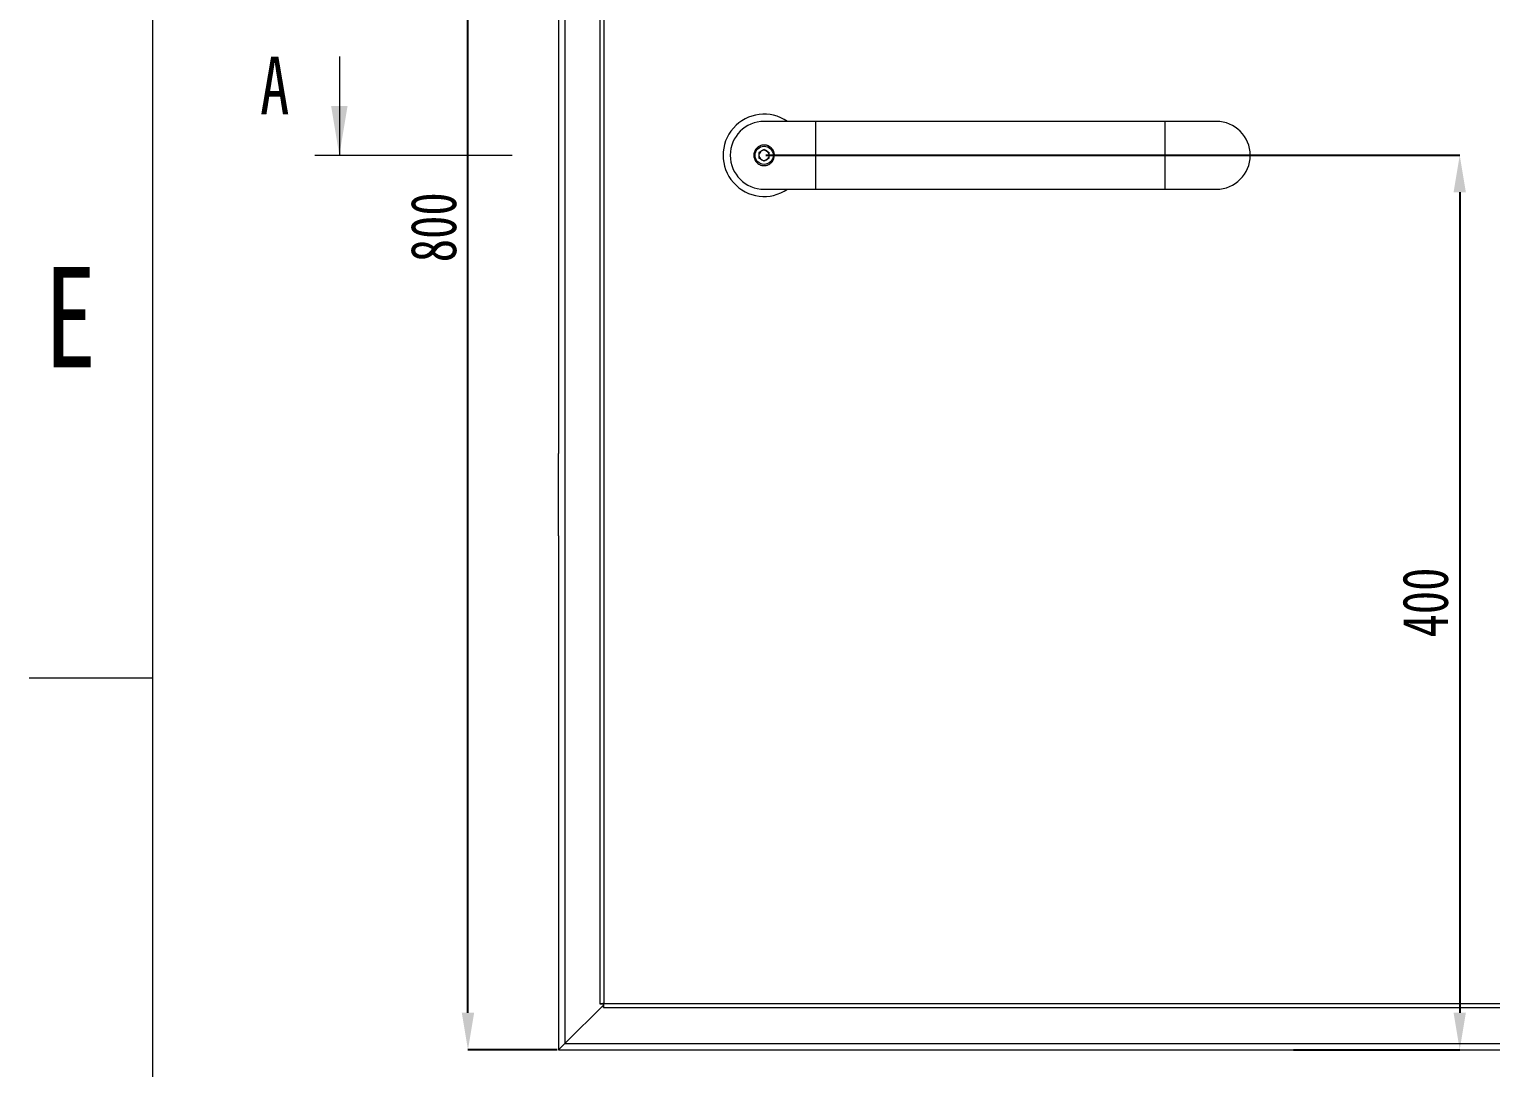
# Model space of a CAD drawing. Header units: millimetres. Extents: x 1498 to 4821, y -76 to 2271.
# Drawn here: x 1498 to 2209, y 1308 to 1813 of the extents above; entities that cross this region are included whole.
import ezdxf

# ---------------------------------------------------------------- set-up
doc = ezdxf.new("R2010")
doc.units = ezdxf.units.MM
doc.header["$PDSIZE"] = -1
doc.styles.add('SLDTEXTSTYLE0', font='TXT', dxfattribs={"width": 0.75})
doc.dimstyles.new('SLDDIMSTYLE0', dxfattribs={"dimscale": 12, "dimtxt": 1.852083, "dimasz": 1.5, "dimexe": 0, "dimexo": 0.0625, "dimgap": 0.463021, "dimtad": 1, "dimdec": 0, "dimrnd": 1e-09, "dimzin": 12, "dimdsep": 46, "dimtxsty": 'SLDTEXTSTYLE0', "dimcen": 0.09, "dimadec": 0, "dimazin": 3, "dimtfac": 1, "dimtdec": 0, "dimtofl": 0, "dimtmove": 0, "dimatfit": 3, "dimfxl": 1, "dimfrac": 2, "dimtolj": 1, "dimtzin": 12, "dimarcsym": 0})

# ---------------------------------------------------------------- blocks, each defined once
blk = doc.blocks.new('*D201')
at = {"color": 0, "lineweight": -2, "transparency": 16777216}
for p, q in [((1754.71, 2116.79), (1711.35, 2116.79)), ((1711.35, 1334.79), (1711.35, 2098.79)), ((1754.71, 1316.79), (1711.35, 1316.79))]:
    blk.add_line(p, q, dxfattribs=at)
at = {"color": 0, "transparency": 16777216}
for points in [[(1708.35, 2098.79), (1714.35, 2098.79), (1711.35, 2116.79)], [(1708.35, 1334.79), (1714.35, 1334.79), (1711.35, 1316.79)]]:
    blk.add_solid(points, dxfattribs=at)
at = {"layer": 'Defpoints', "color": 0, "transparency": 16777216}
for p in [(1711.35, 2116.79), (1755.46, 2116.79), (1755.46, 1316.79)]:
    blk.add_point(p, dxfattribs=at)
at = {"color": 0, "transparency": 16777216, "insert": (1694.68, 1716.79), "char_height": 22.225, "attachment_point": 5, "rotation": 90, "style": 'SLDTEXTSTYLE0'}
blk.add_mtext('\\A1;800', dxfattribs=at)
blk = doc.blocks.new('*D204')
at = {"color": 0, "lineweight": -2, "transparency": 16777216}
for p, q in [((1856.21, 1751.79), (2193.9, 1751.79)), ((2193.9, 1733.79), (2193.9, 1334.79)), ((2113.01, 1316.79), (2193.9, 1316.79))]:
    blk.add_line(p, q, dxfattribs=at)
at = {"color": 0, "transparency": 16777216}
for points in [[(2190.9, 1733.79), (2196.9, 1733.79), (2193.9, 1751.79)], [(2190.9, 1334.79), (2196.9, 1334.79), (2193.9, 1316.79)]]:
    blk.add_solid(points, dxfattribs=at)
at = {"layer": 'Defpoints', "color": 0, "transparency": 16777216}
for p in [(1855.46, 1751.79), (2112.26, 1316.79), (2193.9, 1316.79)]:
    blk.add_point(p, dxfattribs=at)
at = {"color": 0, "transparency": 16777216, "insert": (2177.23, 1534.29), "char_height": 22.225, "attachment_point": 5, "rotation": 90, "style": 'SLDTEXTSTYLE0'}
blk.add_mtext('\\A1;400', dxfattribs=at)

msp = doc.modelspace()

# ---------------------------------------------------------------- linework, layer by layer
at = {"lineweight": 18}
for p, q in [((1557.93, 2206.15), (1557.93, -11.73)), ((1758.46, 2113.79), (1758.46, 1319.79)), ((1775.46, 2104.38), (1775.46, 1339.2)), ((1777.4, 2104.35), (1777.4, 1339.23)), ((1755.46, 1826.79), (1755.46, 1606.79)), ((1648.77, 1799.79), (1648.77, 1751.79)), ((1880.46, 1768.29), (1855.46, 1768.29)), ((2050.46, 1768.29), (1880.46, 1768.29)), ((1880.46, 1768.29), (1880.46, 1751.79)), ((2075.46, 1768.29), (2050.46, 1768.29)), ((2050.46, 1768.29), (2050.46, 1751.79)), ((1636.77, 1751.79), (1732.82, 1751.79)), ((1855.46, 1754.69), (1852.95, 1753.24)), ((1852.95, 1753.24), (1852.95, 1750.34)), ((1855.46, 1748.89), (1852.95, 1750.34)), ((1855.46, 1754.69), (1857.97, 1753.24)), ((1857.97, 1750.34), (1855.46, 1748.89)), ((1857.97, 1750.34), (1857.97, 1753.24)), ((1880.46, 1751.79), (1880.46, 1735.29)), ((2050.46, 1751.79), (2050.46, 1735.29)), ((1855.46, 1735.29), (1880.46, 1735.29)), ((1880.46, 1735.29), (2050.46, 1735.29)), ((2050.46, 1735.29), (2075.46, 1735.29)), ((1755.46, 1603.79), (1755.46, 1606.79)), ((1755.46, 1569.79), (1755.46, 1603.79)), ((1755.46, 1566.79), (1755.46, 1569.79)), ((1755.46, 1566.79), (1755.46, 1316.79)), ((1777.38, 1338.71), (1758.46, 1319.79)), ((1775.46, 1339.2), (1776.66, 1339.2)), ((1776.66, 1339.21), (1776.66, 1339.2)), ((1776.66, 1339.2), (1777.4, 1339.2)), ((1777.37, 1337.29), (1777.37, 1338.49)), ((1777.37, 1337.29), (2533.55, 1337.29)), ((1777.4, 1339.23), (2533.52, 1339.23)), ((1758.46, 1319.79), (1755.46, 1316.79)), ((1755.46, 1316.79), (1758.46, 1319.79)), ((1755.46, 1316.79), (2555.46, 1316.79)), ((1758.46, 1319.79), (2552.46, 1319.79))]:
    msp.add_line(p, q, dxfattribs=at)
at = {"linetype": 'Continuous', "lineweight": 18}
msp.add_line((1557.93, 1497.55), (1497.88, 1497.55), dxfattribs=at)
at = {"lineweight": 18}
msp.add_circle((1855.46, 1751.79), 4.4, dxfattribs=at)
for centre, radius, start, end in [((1855.46, 1751.79), 20, 55.58849, 304.41151), ((1855.46, 1751.79), 16.5, 90, 180), ((2075.46, 1751.79), 16.5, 0, 90), ((1855.46, 1751.79), 5, 71.76728, 288.23272), ((1855.46, 1751.79), 16.5, 180, 270), ((1855.46, 1751.79), 2.51, 120, 180), ((1855.46, 1751.79), 2.51, 180, 240), ((1855.46, 1751.79), 2.51, 60, 120), ((1855.46, 1751.79), 2.51, 240, 300), ((1855.46, 1751.79), 2.51, 0, 60), ((1855.46, 1751.79), 2.51, 300, 0), ((2075.46, 1751.79), 16.5, 270, 0)]:
    msp.add_arc(centre, radius, start, end, dxfattribs=at)
msp.add_open_spline([(1858.88, 1755.43), (1859.22, 1755.06), (1859.84, 1754.37), (1860.39, 1752.97), (1860.52, 1751.56), (1860.27, 1750.24), (1859.67, 1748.95), (1858.55, 1747.72), (1856.89, 1746.87), (1854.86, 1746.68), (1852.97, 1747.3), (1851.5, 1748.57), (1850.65, 1750.08), (1850.38, 1751.73), (1850.6, 1753.24), (1851.22, 1754.56), (1852.19, 1755.67), (1853.53, 1756.5), (1855.19, 1756.88), (1857.11, 1756.7), (1858.27, 1755.87), (1858.88, 1755.43)], degree=3, knots=[0, 0, 0, 0, 0.0492527, 0.089657, 0.1302752, 0.1661291, 0.2028435, 0.2567115, 0.3263169, 0.3968891, 0.4729656, 0.524775, 0.5768746, 0.6220634, 0.6630929, 0.7039008, 0.7475404, 0.7968993, 0.8549359, 0.9236233, 1, 1, 1, 1], dxfattribs=at)
for points in [[(1777.4, 1339.23), (1777.14, 1339.22), (1776.63, 1339.22), (1775.99, 1339.21), (1775.55, 1339.2), (1775.49, 1339.2), (1775.46, 1339.2)], [(1777.37, 1337.29), (1777.37, 1337.32), (1777.37, 1337.38), (1777.38, 1337.82), (1777.39, 1338.46), (1777.39, 1338.97), (1777.4, 1339.23)]]:
    msp.add_open_spline(points, degree=3, dxfattribs=at)
msp.add_solid([(1648.77, 1751.79), (1652.77, 1775.79), (1644.77, 1775.79)], dxfattribs=at)

# ---------------------------------------------------------------- texts
at = {"lineweight": 18, "insert": (1610.19, 1799.79), "char_height": 28, "attachment_point": 1, "style": 'SLDTEXTSTYLE0'}
msp.add_mtext('A', dxfattribs=at)
at = {"linetype": 'Continuous', "lineweight": 18, "insert": (1517.98, 1697.53), "char_height": 48.81, "attachment_point": 2, "style": 'SLDTEXTSTYLE0'}
msp.add_mtext('E', dxfattribs=at)

# ---------------------------------------------------------------- dimensions: what is measured, and where the dimension line sits
dim = msp.add_linear_dim(base=(1711.35, 2116.79), p1=(1755.46, 1316.79), p2=(1755.46, 2116.79), angle=90, dimstyle='SLDDIMSTYLE0')
dim.commit()
dim.dimension.update_dxf_attribs({"geometry": '*D201', "text_midpoint": (1694.68, 1716.79)})
dim = msp.add_linear_dim(base=(2193.9, 1316.79), p1=(1855.46, 1751.79), p2=(2112.26, 1316.79), angle=90, text='400', dimstyle='SLDDIMSTYLE0')
dim.commit()
dim.dimension.update_dxf_attribs({"geometry": '*D204', "text_midpoint": (2177.23, 1534.29)})

doc.saveas('drawing.dxf')
